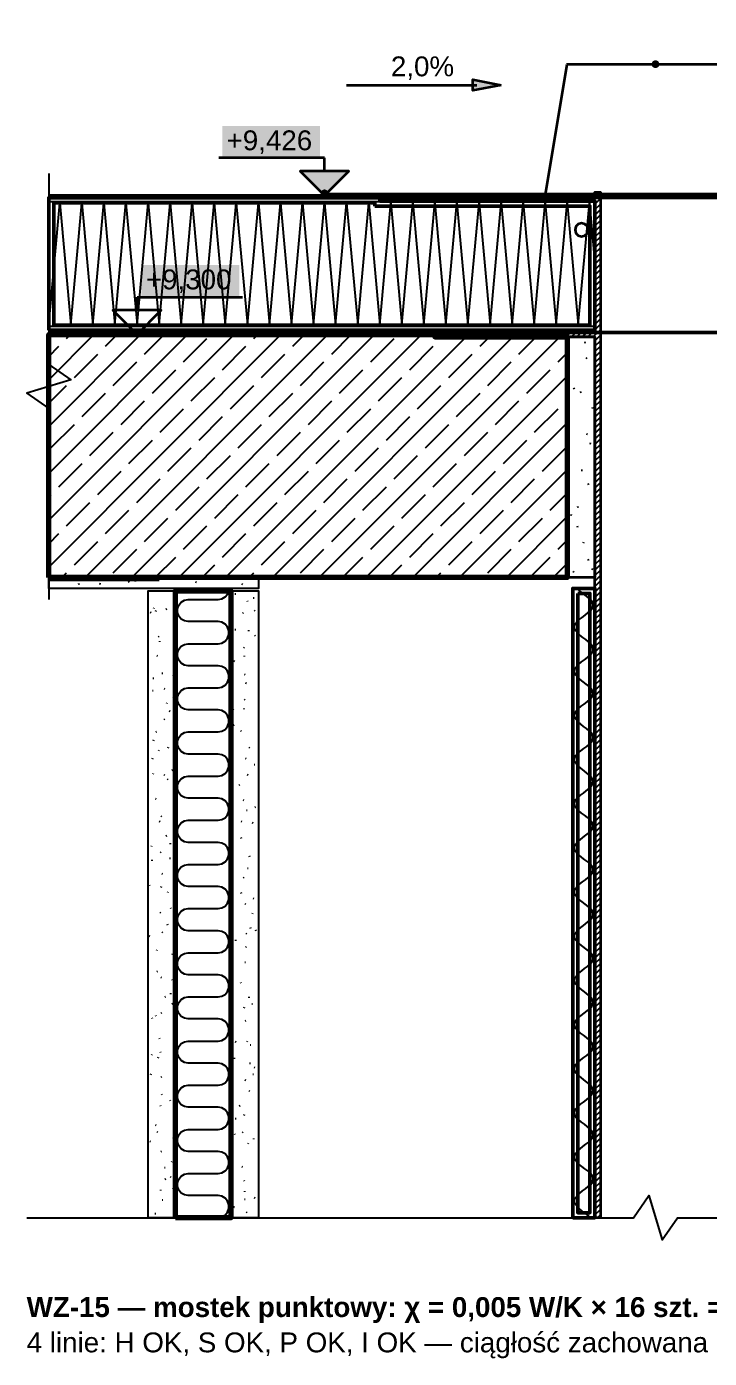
# Model space of a CAD drawing. Header units: metres. Extents: x -0.8 to 45.3, y -0.9 to 0.6.
# Drawn here: x 43.448 to 44.067, y -0.927 to 0.279 of the extents above; entities that cross this region are included whole.
import ezdxf

# ---------------------------------------------------------------- set-up
doc = ezdxf.new("R2010")
doc.units = ezdxf.units.M
doc.linetypes.add('KRESKOWA', pattern=[5.25, 4.2, -1.05])
for name, color, linetype, lineweight, true_color in [('A-DET-HYDRO', 5, 'Continuous', 50, 0x1565c0), ('A-DET-IZOL', 30, 'Continuous', 35, 0xef6c00), ('A-DET-PARO', 6, 'Continuous', 35, 0x7b1fa2), ('A-DET-SZCZEL', 1, 'KRESKOWA', 35, 0xd32f2f)]:
    doc.layers.add(name, color=color, linetype=linetype, lineweight=lineweight, true_color=true_color)
for name, color, linetype, lineweight in [('A-DET-OPIS', 2, 'Continuous', 25), ('A-DET-PRZERWA', 8, 'Continuous', 25), ('A-KRESKOWANIE', 8, 'Continuous', 18), ('A-MASKA', 7, 'Continuous', 18), ('A-OPISY', 2, 'Continuous', 25), ('A-RZEDNE', 1, 'Continuous', 25), ('A-SCIANY-IZOL', 4, 'Continuous', 35), ('A-SCIANY-KONSTR', 7, 'Continuous', 50), ('A-SCIANY-WYK', 8, 'Continuous', 18), ('A-SYMBOLE', 2, 'Continuous', 25), ('A-WARSTWY', 8, 'Continuous', 25), ('A-WIDOK', 7, 'Continuous', 25)]:
    doc.layers.add(name, color=color, linetype=linetype, lineweight=lineweight)
doc.styles.add('PL_ARIAL', font='arial.ttf')
doc.styles.add('PL_ARIAL_B', font='arialbd.ttf')

msp = doc.modelspace()

# ---------------------------------------------------------------- hatches: boundary and pattern name
at = {"layer": 'A-MASKA', "true_color": 0xffffff}
for points in [[(43.625, 0.159), (43.7138, 0.159), (43.7138, 0.189), (43.625, 0.189)], [(43.5518, 0.033), (43.6405, 0.033), (43.6405, 0.063), (43.5518, 0.063)]]:
    msp.add_hatch(color=7, dxfattribs=at).paths.add_polyline_path(points)
at = {"layer": 'A-OPISY', "true_color": 0x000000}
for points in [[(44.0213, 0.245), (44.0211, 0.2459), (44.0208, 0.2467), (44.0202, 0.2475), (44.0195, 0.248), (44.0187, 0.2484), (44.0178, 0.2485), (44.0168, 0.2484), (44.016, 0.248), (44.0153, 0.2475), (44.0147, 0.2467), (44.0144, 0.2459), (44.0143, 0.245), (44.0144, 0.2441), (44.0147, 0.2432), (44.0153, 0.2425), (44.016, 0.242), (44.0168, 0.2416), (44.0178, 0.2415), (44.0187, 0.2416), (44.0195, 0.242), (44.0202, 0.2425), (44.0208, 0.2432), (44.0211, 0.2441)], [(43.7213, 0.128), (43.7211, 0.1289), (43.7208, 0.1298), (43.7202, 0.1305), (43.7195, 0.131), (43.7187, 0.1314), (43.7178, 0.1315), (43.7168, 0.1314), (43.716, 0.131), (43.7153, 0.1305), (43.7147, 0.1298), (43.7144, 0.1289), (43.7143, 0.128), (43.7144, 0.1271), (43.7147, 0.1263), (43.7153, 0.1255), (43.716, 0.125), (43.7168, 0.1246), (43.7178, 0.1245), (43.7187, 0.1246), (43.7195, 0.125), (43.7202, 0.1255), (43.7208, 0.1263), (43.7211, 0.1271)]]:
    msp.add_hatch(color=7, dxfattribs=at).paths.add_polyline_path(points)
at = {"layer": 'A-RZEDNE', "true_color": 0x000000}
msp.add_hatch(color=7, dxfattribs=at).paths.add_polyline_path([(43.7178, 0.126), (43.7398, 0.148), (43.6958, 0.148)])
at = {"layer": 'A-SYMBOLE', "true_color": 0x000000}
msp.add_hatch(color=7, dxfattribs=at).paths.add_polyline_path([(43.8778, 0.226), (43.8522, 0.221), (43.8522, 0.231)])

# ---------------------------------------------------------------- linework, layer by layer
at = {"layer": 'A-DET-HYDRO', "linetype": 'Continuous', "lineweight": 70, "ltscale": 0.01, "true_color": 0x1565c0, "flags": 128}
for points in [[(43.4678, 0.125), (44.5678, 0.125)], [(43.4678, 0.125), (43.7678, 0.125), (43.9628, 0.125)]]:
    msp.add_lwpolyline(points, dxfattribs=at)
at = {"layer": 'A-DET-IZOL', "lineweight": 50, "ltscale": 0.01, "true_color": 0xef6c00}
for points in [[(43.7633, 0.1165), (43.9583, 0.1165), (43.9583, 0.0085), (43.4723, 0.0085), (43.4723, 0.1195), (43.7633, 0.1195)], [(43.9473, -0.2345), (43.9583, -0.2345), (43.9583, -0.7955), (43.9473, -0.7955)]]:
    msp.add_lwpolyline(points, close=True, dxfattribs=at)
at = {"layer": 'A-DET-PARO', "linetype": 'Continuous', "lineweight": 50, "ltscale": 0.01, "true_color": 0x7b1fa2, "flags": 128}
for points in [[(43.4678, 0.002), (44.5678, 0.002)], [(43.4678, 0.002), (43.8178, 0.002), (43.9628, 0.002)]]:
    msp.add_lwpolyline(points, dxfattribs=at)
at = {"layer": 'A-DET-PRZERWA', "lineweight": 25, "ltscale": 0.01, "true_color": 0x000000}
for points in [[(43.4678, 0.146), (43.4678, -0.027), (43.4878, -0.041), (43.4478, -0.053), (43.4678, -0.067), (43.4678, -0.24)], [(43.4478, -0.8), (43.9978, -0.8), (44.0118, -0.78), (44.0238, -0.82), (44.0378, -0.8), (44.5878, -0.8)]]:
    msp.add_lwpolyline(points, dxfattribs=at)
at = {"layer": 'A-DET-SZCZEL', "linetype": 'KRESKOWA', "lineweight": 50, "ltscale": 0.01, "true_color": 0xd32f2f, "flags": 128}
msp.add_lwpolyline([(43.4678, -0.222), (43.6578, -0.222)], dxfattribs=at)
at = {"layer": 'A-KRESKOWANIE', "lineweight": 25, "ltscale": 0.01}
for points in [[(43.7678, 0.1212), (43.7715, 0.125)], [(43.7725, 0.121), (43.7765, 0.125)], [(43.7774, 0.121), (43.7814, 0.125)], [(43.7824, 0.121), (43.7864, 0.125)], [(43.7873, 0.121), (43.7913, 0.125)], [(43.7923, 0.121), (43.7963, 0.125)], [(43.7972, 0.121), (43.8012, 0.125)], [(43.8022, 0.121), (43.8062, 0.125)], [(43.8071, 0.121), (43.8111, 0.125)], [(43.8121, 0.121), (43.8161, 0.125)], [(43.817, 0.121), (43.821, 0.125)], [(43.822, 0.121), (43.826, 0.125)], [(43.8269, 0.121), (43.8309, 0.125)], [(43.8319, 0.121), (43.8359, 0.125)], [(43.8368, 0.121), (43.8408, 0.125)], [(43.8418, 0.121), (43.8458, 0.125)], [(43.8467, 0.121), (43.8507, 0.125)], [(43.8517, 0.121), (43.8557, 0.125)], [(43.8566, 0.121), (43.8606, 0.125)], [(43.8616, 0.121), (43.8656, 0.125)], [(43.8665, 0.121), (43.8705, 0.125)], [(43.8715, 0.121), (43.8755, 0.125)], [(43.8764, 0.121), (43.8804, 0.125)], [(43.8814, 0.121), (43.8854, 0.125)], [(43.8863, 0.121), (43.8903, 0.125)], [(43.8913, 0.121), (43.8953, 0.125)], [(43.8962, 0.121), (43.9002, 0.125)], [(43.9012, 0.121), (43.9052, 0.125)], [(43.9061, 0.121), (43.9101, 0.125)], [(43.9111, 0.121), (43.9151, 0.125)], [(43.916, 0.121), (43.92, 0.125)], [(43.921, 0.121), (43.925, 0.125)], [(43.9259, 0.121), (43.9299, 0.125)], [(43.9309, 0.121), (43.9349, 0.125)], [(43.9358, 0.121), (43.9398, 0.125)], [(43.9408, 0.121), (43.9448, 0.125)], [(43.9457, 0.121), (43.9497, 0.125)], [(43.9507, 0.121), (43.9547, 0.125)], [(43.9556, 0.121), (43.9596, 0.125)], [(43.9606, 0.121), (43.9628, 0.1232)], [(43.9628, 0.1281), (43.9636, 0.129)], [(43.9628, 0.1232), (43.9678, 0.1282)], [(43.9628, 0.1182), (43.9678, 0.1232)], [(43.4678, 0.1205), (43.9628, 0.1205)], [(43.4678, 0.009), (43.4778, 0.119), (43.4878, 0.009), (43.4978, 0.119), (43.5078, 0.009), (43.5178, 0.119), (43.5278, 0.009), (43.5378, 0.119), (43.5478, 0.009), (43.5578, 0.119), (43.5678, 0.009), (43.5778, 0.119), (43.5878, 0.009), (43.5978, 0.119), (43.6078, 0.009), (43.6178, 0.119), (43.6278, 0.009), (43.6378, 0.119), (43.6478, 0.009), (43.6578, 0.119), (43.6678, 0.009), (43.6778, 0.119), (43.6878, 0.009), (43.6978, 0.119), (43.7078, 0.009), (43.7178, 0.119), (43.7278, 0.009), (43.7378, 0.119), (43.7478, 0.009), (43.7578, 0.119), (43.7678, 0.009), (43.7778, 0.119), (43.7878, 0.009), (43.7978, 0.119), (43.8078, 0.009), (43.8178, 0.119), (43.8278, 0.009), (43.8378, 0.119), (43.8478, 0.009), (43.8578, 0.119), (43.8678, 0.009), (43.8778, 0.119), (43.8878, 0.009), (43.8978, 0.119), (43.9078, 0.009), (43.9178, 0.119), (43.9278, 0.009), (43.9378, 0.119), (43.9478, 0.009), (43.9578, 0.119), (43.9628, 0.064)], [(43.9628, 0.1133), (43.9678, 0.1183)], [(43.9628, 0.1083), (43.9678, 0.1133)], [(43.9628, 0.1034), (43.9678, 0.1084)], [(43.9628, 0.0984), (43.9678, 0.1034)], [(43.9628, 0.0935), (43.9678, 0.0985)], [(43.9628, 0.0885), (43.9678, 0.0935)], [(43.9628, 0.0836), (43.9678, 0.0886)], [(43.9628, 0.0786), (43.9678, 0.0836)], [(43.9628, 0.0737), (43.9678, 0.0787)], [(43.9628, 0.0687), (43.9678, 0.0737)], [(43.9628, 0.0638), (43.9678, 0.0688)], [(43.9628, 0.0588), (43.9678, 0.0638)], [(43.9628, 0.0539), (43.9678, 0.0589)], [(43.9628, 0.0489), (43.9678, 0.0539)], [(43.9628, 0.044), (43.9678, 0.049)], [(43.9628, 0.039), (43.9678, 0.044)], [(43.9628, 0.0341), (43.9678, 0.0391)], [(43.9628, 0.0291), (43.9678, 0.0341)], [(43.9628, 0.0242), (43.9678, 0.0292)], [(43.9628, 0.0192), (43.9678, 0.0242)], [(43.9628, 0.0143), (43.9678, 0.0193)], [(43.9628, 0.0093), (43.9678, 0.0143)], [(43.4678, 0.0075), (43.9628, 0.0075)], [(43.4678, -0.2106), (43.6783, 0)], [(43.4678, -0.1682), (43.6359, 0)], [(43.4678, -0.1257), (43.5935, 0)], [(43.4678, -0.0833), (43.5511, 0)], [(43.4678, -0.0409), (43.5086, 0)], [(43.4839, -0.0035), (43.4874, 0)], [(43.5008, -0.22), (43.7208, 0)], [(43.5192, -0.0106), (43.5299, 0)], [(43.5432, -0.22), (43.7632, 0)], [(43.5546, -0.0177), (43.5723, 0)], [(43.5856, -0.22), (43.8056, 0)], [(43.6536, -0.0035), (43.6571, 0)], [(43.6889, -0.0106), (43.6996, 0)], [(43.7243, -0.0177), (43.742, 0)], [(43.8178, -0.002), (43.8218, 0.002)], [(43.8227, -0.002), (43.8267, 0.002)], [(43.8277, -0.002), (43.8317, 0.002)], [(43.8326, -0.002), (43.8366, 0.002)], [(43.8376, -0.002), (43.8416, 0.002)], [(43.8425, -0.002), (43.8465, 0.002)], [(43.8475, -0.002), (43.8515, 0.002)], [(43.8524, -0.002), (43.8564, 0.002)], [(43.8574, -0.002), (43.8614, 0.002)], [(43.8623, -0.002), (43.8663, 0.002)], [(43.8673, -0.002), (43.8713, 0.002)], [(43.8722, -0.002), (43.8762, 0.002)], [(43.8772, -0.002), (43.8812, 0.002)], [(43.8821, -0.002), (43.8861, 0.002)], [(43.8871, -0.002), (43.8911, 0.002)], [(43.892, -0.002), (43.896, 0.002)], [(43.897, -0.002), (43.901, 0.002)], [(43.9019, -0.002), (43.9059, 0.002)], [(43.9069, -0.002), (43.9109, 0.002)], [(43.9118, -0.002), (43.9158, 0.002)], [(43.9168, -0.002), (43.9208, 0.002)], [(43.9217, -0.002), (43.9257, 0.002)], [(43.9267, -0.002), (43.9307, 0.002)], [(43.9316, -0.002), (43.9356, 0.002)], [(43.9366, -0.002), (43.9406, 0.002)], [(43.9415, -0.002), (43.9455, 0.002)], [(43.9465, -0.002), (43.9505, 0.002)], [(43.9514, -0.002), (43.9554, 0.002)], [(43.9564, -0.002), (43.9604, 0.002)], [(43.9613, -0.002), (43.9653, 0.002)], [(43.9628, 0.0044), (43.9678, 0.0094)], [(43.9653, 0.002), (43.9678, 0.0044)], [(43.4678, -0.0197), (43.4768, -0.0106)], [(43.59, -0.0247), (43.6112, -0.0035)], [(43.6253, -0.0318), (43.6465, -0.0106)], [(43.628, -0.22), (43.846, -0.002)], [(43.6705, -0.22), (43.8885, -0.002)], [(43.7129, -0.22), (43.9309, -0.002)], [(43.7597, -0.0247), (43.7809, -0.0035)], [(43.795, -0.0318), (43.8162, -0.0106)], [(43.8233, -0.0035), (43.8248, -0.002)], [(43.8587, -0.0106), (43.8673, -0.002)], [(43.894, -0.0177), (43.9097, -0.002)], [(43.9534, -0.0072), (43.9545, -0.0067)], [(43.9628, -0.0055), (43.9663, -0.002)], [(43.9628, -0.0105), (43.9678, -0.0055)], [(43.9628, -0.0154), (43.9678, -0.0104)], [(43.9663, -0.002), (43.9678, -0.0005)], [(43.491, -0.0389), (43.5122, -0.0177)], [(43.6607, -0.0389), (43.6819, -0.0177)], [(43.8304, -0.0389), (43.8516, -0.0177)], [(43.9294, -0.0247), (43.9378, -0.0164)], [(43.955, -0.0217), (43.9557, -0.0208)], [(43.9628, -0.0204), (43.9678, -0.0154)], [(43.9628, -0.0253), (43.9678, -0.0203)], [(43.5263, -0.046), (43.5475, -0.0247)], [(43.5617, -0.053), (43.5829, -0.0318)], [(43.696, -0.046), (43.7172, -0.0247)], [(43.7314, -0.053), (43.7526, -0.0318)], [(43.8657, -0.046), (43.8869, -0.0247)], [(43.9011, -0.053), (43.9223, -0.0318)], [(43.9628, -0.0303), (43.9678, -0.0253)], [(43.9628, -0.0352), (43.9678, -0.0302)], [(43.9628, -0.0402), (43.9678, -0.0352)], [(43.4678, -0.0621), (43.4839, -0.046)], [(43.597, -0.0601), (43.6182, -0.0389)], [(43.6324, -0.0672), (43.6536, -0.046)], [(43.7553, -0.22), (43.9378, -0.0376)], [(43.7667, -0.0601), (43.7879, -0.0389)], [(43.8021, -0.0672), (43.8233, -0.046)], [(43.9628, -0.0451), (43.9678, -0.0401)], [(43.9628, -0.0501), (43.9678, -0.0451)], [(43.498, -0.0742), (43.5192, -0.053)], [(43.5334, -0.0813), (43.5546, -0.0601)], [(43.6677, -0.0742), (43.6889, -0.053)], [(43.7031, -0.0813), (43.7243, -0.0601)], [(43.8374, -0.0742), (43.8587, -0.053)], [(43.8728, -0.0813), (43.894, -0.0601)], [(43.9364, -0.0601), (43.9378, -0.0588)], [(43.9442, -0.0494), (43.9437, -0.0483)], [(43.9494, -0.0521), (43.9506, -0.0518)], [(43.9628, -0.055), (43.9678, -0.05)], [(43.9628, -0.0599), (43.9678, -0.0549)], [(43.9628, -0.0649), (43.9678, -0.0599)], [(43.5687, -0.0884), (43.59, -0.0672)], [(43.7384, -0.0884), (43.7597, -0.0672)], [(43.9082, -0.0884), (43.9294, -0.0672)], [(43.9609, -0.0673), (43.9606, -0.0661)], [(43.9628, -0.0698), (43.9678, -0.0648)], [(43.9628, -0.0748), (43.9678, -0.0698)], [(43.4697, -0.1025), (43.491, -0.0813)], [(43.6041, -0.0955), (43.6253, -0.0742)], [(43.6395, -0.1025), (43.6607, -0.0813)], [(43.7738, -0.0955), (43.795, -0.0742)], [(43.7978, -0.22), (43.9378, -0.08)], [(43.8092, -0.1025), (43.8304, -0.0813)], [(43.9628, -0.0797), (43.9678, -0.0747)], [(43.9628, -0.0847), (43.9678, -0.0797)], [(43.5051, -0.1096), (43.5263, -0.0884)], [(43.5405, -0.1167), (43.5617, -0.0955)], [(43.6748, -0.1096), (43.696, -0.0884)], [(43.7102, -0.1167), (43.7314, -0.0955)], [(43.8445, -0.1096), (43.8657, -0.0884)], [(43.8799, -0.1167), (43.9011, -0.0955)], [(43.9562, -0.0906), (43.9551, -0.0901)], [(43.9628, -0.0896), (43.9678, -0.0846)], [(43.9628, -0.0946), (43.9678, -0.0896)], [(43.9628, -0.0995), (43.9678, -0.0945)], [(43.5758, -0.1237), (43.597, -0.1025)], [(43.7455, -0.1237), (43.7667, -0.1025)], [(43.9152, -0.1237), (43.9364, -0.1025)], [(43.9593, -0.099), (43.9581, -0.0986)], [(43.9628, -0.1045), (43.9678, -0.0995)], [(43.9628, -0.1094), (43.9678, -0.1044)], [(43.4768, -0.1379), (43.498, -0.1167)], [(43.6112, -0.1308), (43.6324, -0.1096)], [(43.6465, -0.1379), (43.6677, -0.1167)], [(43.7809, -0.1308), (43.8021, -0.1096)], [(43.8162, -0.1379), (43.8374, -0.1167)], [(43.9628, -0.1144), (43.9678, -0.1094)], [(43.9628, -0.1193), (43.9678, -0.1143)], [(43.9628, -0.1243), (43.9678, -0.1193)], [(43.5122, -0.145), (43.5334, -0.1237)], [(43.5475, -0.152), (43.5687, -0.1308)], [(43.6819, -0.145), (43.7031, -0.1237)], [(43.7172, -0.152), (43.7384, -0.1308)], [(43.8402, -0.22), (43.9378, -0.1224)], [(43.8516, -0.145), (43.8728, -0.1237)], [(43.8869, -0.152), (43.9082, -0.1308)], [(43.9515, -0.123), (43.9503, -0.123)], [(43.9628, -0.1292), (43.9678, -0.1242)], [(43.9628, -0.1342), (43.9678, -0.1292)], [(43.5829, -0.1591), (43.6041, -0.1379)], [(43.7526, -0.1591), (43.7738, -0.1379)], [(43.9223, -0.1591), (43.9378, -0.1436)], [(43.9572, -0.136), (43.9566, -0.1349)], [(43.9628, -0.1391), (43.9678, -0.1341)], [(43.9628, -0.1441), (43.9678, -0.1391)], [(43.9628, -0.149), (43.9678, -0.144)], [(43.4678, -0.1469), (43.4697, -0.145)], [(43.4839, -0.1732), (43.5051, -0.152)], [(43.6182, -0.1662), (43.6395, -0.145)], [(43.6536, -0.1732), (43.6748, -0.152)], [(43.7879, -0.1662), (43.8092, -0.145)], [(43.8233, -0.1732), (43.8445, -0.152)], [(43.9477, -0.1569), (43.9475, -0.1558)], [(43.9628, -0.154), (43.9678, -0.149)], [(43.9628, -0.1589), (43.9678, -0.1539)], [(43.5192, -0.1803), (43.5405, -0.1591)], [(43.5546, -0.1874), (43.5758, -0.1662)], [(43.6889, -0.1803), (43.7102, -0.1591)], [(43.7243, -0.1874), (43.7455, -0.1662)], [(43.8587, -0.1803), (43.8799, -0.1591)], [(43.8826, -0.22), (43.9378, -0.1649)], [(43.894, -0.1874), (43.9152, -0.1662)], [(43.9412, -0.1638), (43.9416, -0.1626)], [(43.9628, -0.1639), (43.9678, -0.1589)], [(43.9628, -0.1688), (43.9678, -0.1638)], [(43.9628, -0.1738), (43.9678, -0.1688)], [(43.4678, -0.1894), (43.4768, -0.1803)], [(43.59, -0.1945), (43.6112, -0.1732)], [(43.6253, -0.2015), (43.6465, -0.1803)], [(43.7597, -0.1945), (43.7809, -0.1732)], [(43.795, -0.2015), (43.8162, -0.1803)], [(43.9473, -0.1746), (43.9471, -0.1734)], [(43.9628, -0.1787), (43.9678, -0.1737)], [(43.9628, -0.1837), (43.9678, -0.1787)], [(43.491, -0.2086), (43.5122, -0.1874)], [(43.6607, -0.2086), (43.6819, -0.1874)], [(43.8304, -0.2086), (43.8516, -0.1874)], [(43.9294, -0.1945), (43.9378, -0.1861)], [(43.9524, -0.189), (43.9529, -0.1879)], [(43.9628, -0.1886), (43.9678, -0.1836)], [(43.9628, -0.1936), (43.9678, -0.1886)], [(43.5263, -0.2157), (43.5475, -0.1945)], [(43.5644, -0.22), (43.5829, -0.2015)], [(43.696, -0.2157), (43.7172, -0.1945)], [(43.7341, -0.22), (43.7526, -0.2015)], [(43.8657, -0.2157), (43.8869, -0.1945)], [(43.9038, -0.22), (43.9223, -0.2015)], [(43.9572, -0.2045), (43.9567, -0.2034)], [(43.9628, -0.1985), (43.9678, -0.1935)], [(43.9628, -0.2035), (43.9678, -0.1985)], [(43.9628, -0.2084), (43.9678, -0.2034)], [(43.4796, -0.22), (43.4839, -0.2157)], [(43.6068, -0.22), (43.6182, -0.2086)], [(43.6493, -0.22), (43.6536, -0.2157)], [(43.7765, -0.22), (43.7879, -0.2086)], [(43.819, -0.22), (43.8233, -0.2157)], [(43.925, -0.22), (43.9378, -0.2073)], [(43.9438, -0.2154), (43.943, -0.2146)], [(43.9611, -0.2129), (43.9599, -0.2125)], [(43.9628, -0.2134), (43.9678, -0.2084)], [(43.9628, -0.2183), (43.9678, -0.2133)], [(43.4954, -0.2266), (43.4951, -0.2255)], [(43.515, -0.2262), (43.5138, -0.2258)], [(43.5408, -0.2246), (43.54, -0.2238)], [(43.5459, -0.2231), (43.547, -0.2228)], [(43.6018, -0.2247), (43.6007, -0.2242)], [(43.6436, -0.2263), (43.6427, -0.2257)], [(43.9628, -0.2233), (43.9678, -0.2183)], [(43.9628, -0.2282), (43.9678, -0.2232)], [(43.9628, -0.2332), (43.9678, -0.2282)], [(43.6213, -0.8), (43.6247, -0.7994), (43.6277, -0.7977), (43.6299, -0.795), (43.6311, -0.7917), (43.6311, -0.7883), (43.6299, -0.785), (43.6277, -0.7823), (43.6247, -0.7806), (43.6213, -0.78), (43.5943, -0.78), (43.5908, -0.7794), (43.5878, -0.7777), (43.5856, -0.775), (43.5844, -0.7717), (43.5844, -0.7683), (43.5856, -0.765), (43.5878, -0.7623), (43.5908, -0.7606), (43.5943, -0.76), (43.6213, -0.76), (43.6247, -0.7594), (43.6277, -0.7577), (43.6299, -0.755), (43.6311, -0.7517), (43.6311, -0.7483), (43.6299, -0.745), (43.6277, -0.7423), (43.6247, -0.7406), (43.6213, -0.74), (43.5943, -0.74), (43.5908, -0.7394), (43.5878, -0.7377), (43.5856, -0.735), (43.5844, -0.7317), (43.5844, -0.7283), (43.5856, -0.725), (43.5878, -0.7223), (43.5908, -0.7206), (43.5943, -0.72), (43.5943, -0.72), (43.6213, -0.72), (43.6247, -0.7194), (43.6277, -0.7177), (43.6299, -0.715), (43.6311, -0.7117), (43.6311, -0.7083), (43.6299, -0.705), (43.6277, -0.7023), (43.6247, -0.7006), (43.6213, -0.7), (43.5943, -0.7), (43.5908, -0.6994), (43.5878, -0.6977), (43.5856, -0.695), (43.5844, -0.6917), (43.5844, -0.6883), (43.5856, -0.685), (43.5878, -0.6823), (43.5908, -0.6806), (43.5943, -0.68), (43.6213, -0.68), (43.6247, -0.6794), (43.6277, -0.6777), (43.6299, -0.675), (43.6311, -0.6717), (43.6311, -0.6683), (43.6299, -0.665), (43.6277, -0.6623), (43.6247, -0.6606), (43.6213, -0.66), (43.6213, -0.66), (43.5943, -0.66), (43.5908, -0.6594), (43.5878, -0.6577), (43.5856, -0.655), (43.5844, -0.6517), (43.5844, -0.6483), (43.5856, -0.645), (43.5878, -0.6423), (43.5908, -0.6406), (43.5943, -0.64), (43.6213, -0.64), (43.6247, -0.6394), (43.6277, -0.6377), (43.6299, -0.635), (43.6311, -0.6317), (43.6311, -0.6283), (43.6299, -0.625), (43.6277, -0.6223), (43.6247, -0.6206), (43.6213, -0.62), (43.5943, -0.62), (43.5908, -0.6194), (43.5878, -0.6177), (43.5856, -0.615), (43.5844, -0.6117), (43.5844, -0.6083), (43.5856, -0.605), (43.5878, -0.6023), (43.5908, -0.6006), (43.5943, -0.6), (43.6213, -0.6), (43.6247, -0.5994), (43.6277, -0.5977), (43.6299, -0.595), (43.6311, -0.5917), (43.6311, -0.5883), (43.6299, -0.585), (43.6277, -0.5823), (43.6247, -0.5806), (43.6213, -0.58), (43.5943, -0.58), (43.5908, -0.5794), (43.5878, -0.5777), (43.5856, -0.575), (43.5844, -0.5717), (43.5844, -0.5683), (43.5856, -0.565), (43.5878, -0.5623), (43.5908, -0.5606), (43.5943, -0.56), (43.6213, -0.56), (43.6247, -0.5594), (43.6277, -0.5577), (43.6299, -0.555), (43.6311, -0.5517), (43.6311, -0.5483), (43.6299, -0.545), (43.6277, -0.5423), (43.6247, -0.5406), (43.6213, -0.54), (43.5943, -0.54), (43.5908, -0.5394), (43.5878, -0.5377), (43.5856, -0.535), (43.5844, -0.5317), (43.5844, -0.5283), (43.5856, -0.525), (43.5878, -0.5223), (43.5908, -0.5206), (43.5943, -0.52), (43.6213, -0.52), (43.6247, -0.5194), (43.6277, -0.5177), (43.6299, -0.515), (43.6311, -0.5117), (43.6311, -0.5083), (43.6299, -0.505), (43.6277, -0.5023), (43.6247, -0.5006), (43.6213, -0.5), (43.5943, -0.5), (43.5908, -0.4994), (43.5878, -0.4977), (43.5856, -0.495), (43.5844, -0.4917), (43.5844, -0.4883), (43.5856, -0.485), (43.5878, -0.4823), (43.5908, -0.4806), (43.5943, -0.48), (43.6213, -0.48), (43.6247, -0.4794), (43.6277, -0.4777), (43.6299, -0.475), (43.6311, -0.4717), (43.6311, -0.4683), (43.6299, -0.465), (43.6277, -0.4623), (43.6247, -0.4606), (43.6213, -0.46), (43.5943, -0.46), (43.5908, -0.4594), (43.5878, -0.4577), (43.5856, -0.455), (43.5844, -0.4517), (43.5844, -0.4483), (43.5856, -0.445), (43.5878, -0.4423), (43.5908, -0.4406), (43.5943, -0.44), (43.6213, -0.44), (43.6247, -0.4394), (43.6277, -0.4377), (43.6299, -0.435), (43.6311, -0.4317), (43.6311, -0.4283), (43.6299, -0.425), (43.6277, -0.4223), (43.6247, -0.4206), (43.6213, -0.42), (43.5943, -0.42), (43.5908, -0.4194), (43.5878, -0.4177), (43.5856, -0.415), (43.5844, -0.4117), (43.5844, -0.4083), (43.5856, -0.405), (43.5878, -0.4023), (43.5908, -0.4006), (43.5943, -0.4), (43.5943, -0.4), (43.6213, -0.4), (43.6247, -0.3994), (43.6277, -0.3977), (43.6299, -0.395), (43.6311, -0.3917), (43.6311, -0.3883), (43.6299, -0.385), (43.6277, -0.3823), (43.6247, -0.3806), (43.6213, -0.38), (43.6213, -0.38), (43.5943, -0.38), (43.5908, -0.3794), (43.5878, -0.3777), (43.5856, -0.375), (43.5844, -0.3717), (43.5844, -0.3683), (43.5856, -0.365), (43.5878, -0.3623), (43.5908, -0.3606), (43.5943, -0.36), (43.5943, -0.36), (43.6213, -0.36), (43.6247, -0.3594), (43.6277, -0.3577), (43.6299, -0.355), (43.6311, -0.3517), (43.6311, -0.3483), (43.6299, -0.345), (43.6277, -0.3423), (43.6247, -0.3406), (43.6213, -0.34), (43.5943, -0.34), (43.5908, -0.3394), (43.5878, -0.3377), (43.5856, -0.335), (43.5844, -0.3317), (43.5844, -0.3283), (43.5856, -0.325), (43.5878, -0.3223), (43.5908, -0.3206), (43.5943, -0.32), (43.6213, -0.32), (43.6247, -0.3194), (43.6277, -0.3177), (43.6299, -0.315), (43.6311, -0.3117), (43.6311, -0.3083), (43.6299, -0.305), (43.6277, -0.3023), (43.6247, -0.3006), (43.6213, -0.3), (43.6213, -0.3), (43.5943, -0.3), (43.5908, -0.2994), (43.5878, -0.2977), (43.5856, -0.295), (43.5844, -0.2917), (43.5844, -0.2883), (43.5856, -0.285), (43.5878, -0.2823), (43.5908, -0.2806), (43.5943, -0.28), (43.5943, -0.28), (43.6213, -0.28), (43.6247, -0.2794), (43.6277, -0.2777), (43.6299, -0.275), (43.6311, -0.2717), (43.6311, -0.2683), (43.6299, -0.265), (43.6277, -0.2623), (43.6247, -0.2606), (43.6213, -0.26), (43.5943, -0.26), (43.5908, -0.2594), (43.5878, -0.2577), (43.5856, -0.255), (43.5844, -0.2517), (43.5844, -0.2483), (43.5856, -0.245), (43.5878, -0.2423), (43.5908, -0.2406), (43.5943, -0.24), (43.6213, -0.24), (43.6247, -0.2394), (43.6277, -0.2377), (43.6299, -0.235), (43.631, -0.232)], [(43.6366, -0.2348), (43.6374, -0.2348)], [(43.6482, -0.2419), (43.6481, -0.2411)], [(43.6539, -0.2389), (43.6532, -0.2387)], [(43.9588, -0.8), (43.9566, -0.798), (43.954, -0.796), (43.9514, -0.794), (43.9488, -0.7919), (43.9467, -0.7899), (43.9451, -0.7879), (43.9443, -0.7859), (43.9444, -0.7839), (43.9453, -0.7819), (43.9469, -0.7799), (43.9491, -0.7778), (43.9516, -0.7758), (43.9543, -0.7738), (43.9568, -0.7718), (43.959, -0.7698), (43.9605, -0.7678), (43.9612, -0.7658), (43.9611, -0.7637), (43.9602, -0.7617), (43.9585, -0.7597), (43.9563, -0.7577), (43.9537, -0.7557), (43.951, -0.7537), (43.9485, -0.7517), (43.9464, -0.7496), (43.945, -0.7476), (43.9443, -0.7456), (43.9445, -0.7436), (43.9454, -0.7416), (43.9472, -0.7396), (43.9494, -0.7376), (43.952, -0.7355), (43.9547, -0.7335), (43.9572, -0.7315), (43.9592, -0.7295), (43.9606, -0.7275), (43.9612, -0.7255), (43.961, -0.7235), (43.96, -0.7214), (43.9582, -0.7194), (43.9559, -0.7174), (43.9533, -0.7154), (43.9506, -0.7134), (43.9482, -0.7114), (43.9462, -0.7094), (43.9448, -0.7073), (43.9443, -0.7053), (43.9445, -0.7033), (43.9456, -0.7013), (43.9474, -0.6993), (43.9498, -0.6973), (43.9524, -0.6953), (43.9551, -0.6933), (43.9575, -0.6912), (43.9595, -0.6892), (43.9607, -0.6872), (43.9613, -0.6852), (43.9609, -0.6832), (43.9598, -0.6812), (43.9579, -0.6792), (43.9556, -0.6771), (43.9529, -0.6751), (43.9503, -0.6731), (43.9479, -0.6711), (43.9459, -0.6691), (43.9447, -0.6671), (43.9443, -0.6651), (43.9447, -0.663), (43.9459, -0.661), (43.9477, -0.659), (43.9501, -0.657), (43.9528, -0.655), (43.9554, -0.653), (43.9578, -0.651), (43.9597, -0.6489), (43.9609, -0.6469), (43.9613, -0.6449), (43.9608, -0.6429), (43.9595, -0.6409), (43.9576, -0.6389), (43.9552, -0.6369), (43.9525, -0.6348), (43.9499, -0.6328), (43.9476, -0.6308), (43.9457, -0.6288), (43.9446, -0.6268), (43.9443, -0.6248), (43.9448, -0.6228), (43.9461, -0.6207), (43.9481, -0.6187), (43.9505, -0.6167), (43.9532, -0.6147), (43.9558, -0.6127), (43.9581, -0.6107), (43.9599, -0.6087), (43.961, -0.6066), (43.9612, -0.6046), (43.9607, -0.6026), (43.9593, -0.6006), (43.9573, -0.5986), (43.9548, -0.5966), (43.9522, -0.5946), (43.9496, -0.5925), (43.9473, -0.5905), (43.9455, -0.5885), (43.9445, -0.5865), (43.9443, -0.5845), (43.9449, -0.5825), (43.9463, -0.5805), (43.9484, -0.5784), (43.9509, -0.5764), (43.9535, -0.5744), (43.9561, -0.5724), (43.9584, -0.5704), (43.9601, -0.5684), (43.9611, -0.5664), (43.9612, -0.5643), (43.9605, -0.5623), (43.9591, -0.5603), (43.957, -0.5583), (43.9545, -0.5563), (43.9518, -0.5543), (43.9492, -0.5523), (43.947, -0.5502), (43.9453, -0.5482), (43.9444, -0.5462), (43.9443, -0.5442), (43.9451, -0.5422), (43.9466, -0.5402), (43.9487, -0.5382), (43.9512, -0.5361), (43.9539, -0.5341), (43.9565, -0.5321), (43.9587, -0.5301), (43.9603, -0.5281), (43.9611, -0.5261), (43.9612, -0.5241), (43.9604, -0.522), (43.9588, -0.52), (43.9566, -0.518), (43.9541, -0.516), (43.9514, -0.514), (43.9489, -0.512), (43.9467, -0.51), (43.9452, -0.508), (43.9443, -0.5059), (43.9444, -0.5039), (43.9452, -0.5019), (43.9468, -0.4999), (43.949, -0.4979), (43.9516, -0.4959), (43.9543, -0.4939), (43.9568, -0.4918), (43.9589, -0.4898), (43.9604, -0.4878), (43.9612, -0.4858), (43.9611, -0.4838), (43.9602, -0.4818), (43.9585, -0.4798), (43.9563, -0.4777), (43.9537, -0.4757), (43.951, -0.4737), (43.9485, -0.4717), (43.9465, -0.4697), (43.945, -0.4677), (43.9443, -0.4657), (43.9444, -0.4636), (43.9454, -0.4616), (43.9471, -0.4596), (43.9494, -0.4576), (43.952, -0.4556), (43.9546, -0.4536), (43.9571, -0.4516), (43.9592, -0.4495), (43.9606, -0.4475), (43.9612, -0.4455), (43.961, -0.4435), (43.96, -0.4415), (43.9582, -0.4395), (43.956, -0.4375), (43.9533, -0.4354), (43.9507, -0.4334), (43.9482, -0.4314), (43.9462, -0.4294), (43.9448, -0.4274), (43.9443, -0.4254), (43.9445, -0.4234), (43.9456, -0.4213), (43.9474, -0.4193), (43.9497, -0.4173), (43.9524, -0.4153), (43.955, -0.4133), (43.9575, -0.4113), (43.9594, -0.4093), (43.9607, -0.4072), (43.9612, -0.4052), (43.9609, -0.4032), (43.9598, -0.4012), (43.958, -0.3992), (43.9556, -0.3972), (43.953, -0.3952), (43.9503, -0.3931), (43.9479, -0.3911), (43.946, -0.3891), (43.9447, -0.3871), (43.9443, -0.3851), (43.9446, -0.3831), (43.9458, -0.3811), (43.9477, -0.379), (43.9501, -0.377), (43.9527, -0.375), (43.9554, -0.373), (43.9578, -0.371), (43.9597, -0.369), (43.9609, -0.367), (43.9613, -0.3649), (43.9608, -0.3629), (43.9596, -0.3609), (43.9576, -0.3589), (43.9552, -0.3569), (43.9526, -0.3549), (43.95, -0.3529), (43.9476, -0.3508), (43.9457, -0.3488), (43.9446, -0.3468), (43.9443, -0.3448), (43.9448, -0.3428), (43.9461, -0.3408), (43.948, -0.3388), (43.9504, -0.3367), (43.9531, -0.3347), (43.9557, -0.3327), (43.9581, -0.3307), (43.9599, -0.3287), (43.961, -0.3267), (43.9612, -0.3247), (43.9607, -0.3227), (43.9593, -0.3206), (43.9573, -0.3186), (43.9549, -0.3166), (43.9522, -0.3146), (43.9496, -0.3126), (43.9473, -0.3106), (43.9455, -0.3086), (43.9445, -0.3065), (43.9443, -0.3045), (43.9449, -0.3025), (43.9463, -0.3005), (43.9483, -0.2985), (43.9508, -0.2965), (43.9535, -0.2945), (43.9561, -0.2924), (43.9584, -0.2904), (43.9601, -0.2884), (43.9611, -0.2864), (43.9612, -0.2844), (43.9605, -0.2824), (43.9591, -0.2804), (43.957, -0.2783), (43.9545, -0.2763), (43.9518, -0.2743), (43.9493, -0.2723), (43.947, -0.2703), (43.9454, -0.2683), (43.9444, -0.2663), (43.9443, -0.2642), (43.945, -0.2622), (43.9465, -0.2602), (43.9487, -0.2582), (43.9512, -0.2562), (43.9539, -0.2542), (43.9564, -0.2522), (43.9586, -0.2501), (43.9602, -0.2481), (43.9611, -0.2461), (43.9612, -0.2441), (43.9604, -0.2421), (43.9588, -0.2401), (43.9567, -0.2381), (43.9541, -0.236), (43.9515, -0.234), (43.9489, -0.232), (43.9467, -0.23)], [(43.9628, -0.2381), (43.9678, -0.2331)], [(43.9628, -0.2431), (43.9678, -0.2381)], [(43.5605, -0.2521), (43.5597, -0.2519)], [(43.5632, -0.2482), (43.5634, -0.2475)], [(43.565, -0.2507), (43.5653, -0.2499)], [(43.574, -0.2488), (43.5747, -0.2484)], [(43.6438, -0.2525), (43.6442, -0.2518)], [(43.6548, -0.2505), (43.6544, -0.2498)], [(43.9628, -0.248), (43.9678, -0.243)], [(43.9628, -0.253), (43.9678, -0.248)], [(43.9628, -0.2579), (43.9678, -0.2529)], [(43.9628, -0.2629), (43.9678, -0.2579)], [(43.9628, -0.2678), (43.9678, -0.2628)], [(43.5673, -0.2738), (43.5678, -0.2732)], [(43.6366, -0.2672), (43.6374, -0.2671)], [(43.6492, -0.2686), (43.6491, -0.2678)], [(43.6553, -0.2731), (43.6547, -0.2725)], [(43.9628, -0.2728), (43.9678, -0.2678)], [(43.9628, -0.2777), (43.9678, -0.2727)], [(43.5685, -0.2784), (43.5684, -0.2776)], [(43.6445, -0.2838), (43.6451, -0.2833)], [(43.9628, -0.2827), (43.9678, -0.2777)], [(43.9628, -0.2876), (43.9678, -0.2826)], [(43.9628, -0.2926), (43.9678, -0.2876)], [(43.5664, -0.2914), (43.5657, -0.2911)], [(43.6364, -0.296), (43.6357, -0.2956)], [(43.6451, -0.2917), (43.6451, -0.2909)], [(43.9628, -0.2975), (43.9678, -0.2925)], [(43.9628, -0.3025), (43.9678, -0.2975)], [(43.5622, -0.3113), (43.563, -0.3111)], [(43.5711, -0.307), (43.5703, -0.307)], [(43.5804, -0.3091), (43.5812, -0.3088)], [(43.6459, -0.3083), (43.6453, -0.3079)], [(43.9628, -0.3074), (43.9678, -0.3024)], [(43.9628, -0.3124), (43.9678, -0.3074)], [(43.9628, -0.3173), (43.9678, -0.3123)], [(43.5624, -0.3228), (43.5617, -0.3226)], [(43.573, -0.3212), (43.5723, -0.3208)], [(43.647, -0.3161), (43.6462, -0.3157)], [(43.9628, -0.3223), (43.9678, -0.3173)], [(43.9628, -0.3272), (43.9678, -0.3222)], [(43.5749, -0.3343), (43.575, -0.3335)], [(43.5807, -0.3296), (43.5814, -0.3291)], [(43.6457, -0.3312), (43.6453, -0.3306)], [(43.9628, -0.3322), (43.9678, -0.3272)], [(43.9628, -0.3371), (43.9678, -0.3321)], [(43.9628, -0.3421), (43.9678, -0.3371)], [(43.5724, -0.3487), (43.573, -0.3481)], [(43.5778, -0.3414), (43.5771, -0.341)], [(43.6354, -0.3403), (43.6351, -0.3396)], [(43.6449, -0.3394), (43.6448, -0.3386)], [(43.9628, -0.347), (43.9678, -0.342)], [(43.9628, -0.352), (43.9678, -0.347)], [(43.5649, -0.3598), (43.5656, -0.3595)], [(43.635, -0.3537), (43.6358, -0.3535)], [(43.6426, -0.3597), (43.642, -0.3591)], [(43.9628, -0.3569), (43.9678, -0.3519)], [(43.9628, -0.3619), (43.9678, -0.3569)], [(43.9628, -0.3668), (43.9678, -0.3618)], [(43.5629, -0.368), (43.5632, -0.3672)], [(43.5759, -0.3747), (43.5762, -0.3739)], [(43.9628, -0.3718), (43.9678, -0.3668)], [(43.9628, -0.3767), (43.9678, -0.3717)], [(43.5618, -0.3845), (43.5622, -0.3838)], [(43.5675, -0.377), (43.5679, -0.3764)], [(43.6467, -0.3844), (43.6461, -0.3839)], [(43.65, -0.3748), (43.6495, -0.3741)], [(43.9628, -0.3817), (43.9678, -0.3767)], [(43.9628, -0.3866), (43.9678, -0.3816)], [(43.5623, -0.3982), (43.5629, -0.3976)], [(43.5794, -0.3947), (43.5801, -0.3944)], [(43.6539, -0.3896), (43.6547, -0.3895)], [(43.9628, -0.3916), (43.9678, -0.3866)], [(43.9628, -0.3965), (43.9678, -0.3915)], [(43.9628, -0.4015), (43.9678, -0.3965)], [(43.573, -0.3994), (43.5725, -0.3988)], [(43.5761, -0.4032), (43.5754, -0.4027)], [(43.6405, -0.4081), (43.6411, -0.4077)], [(43.6485, -0.399), (43.6477, -0.3987)], [(43.9628, -0.4064), (43.9678, -0.4014)], [(43.9628, -0.4114), (43.9678, -0.4064)], [(43.5653, -0.421), (43.5646, -0.4206)], [(43.6446, -0.4222), (43.6439, -0.4218)], [(43.9628, -0.4163), (43.9678, -0.4113)], [(43.9628, -0.4213), (43.9678, -0.4163)], [(43.9628, -0.4262), (43.9678, -0.4212)], [(43.6469, -0.4309), (43.6476, -0.4307)], [(43.6545, -0.4281), (43.6553, -0.4278)], [(43.9628, -0.4312), (43.9678, -0.4262)], [(43.9628, -0.4361), (43.9678, -0.4311)], [(43.5687, -0.4415), (43.568, -0.4412)], [(43.5702, -0.4369), (43.5697, -0.4363)], [(43.6428, -0.4413), (43.6421, -0.441)], [(43.6531, -0.4425), (43.6523, -0.4423)], [(43.9628, -0.4411), (43.9678, -0.4361)], [(43.9628, -0.446), (43.9678, -0.441)], [(43.9628, -0.451), (43.9678, -0.446)], [(43.574, -0.454), (43.5748, -0.4538)], [(43.6425, -0.4564), (43.6421, -0.4557)], [(43.9628, -0.4559), (43.9678, -0.4509)], [(43.9628, -0.4609), (43.9678, -0.4559)], [(43.5609, -0.4637), (43.5613, -0.463)], [(43.5691, -0.4691), (43.5696, -0.4685)], [(43.5783, -0.4615), (43.5783, -0.4607)], [(43.9628, -0.4658), (43.9678, -0.4608)], [(43.9628, -0.4708), (43.9678, -0.4658)], [(43.5615, -0.4767), (43.5614, -0.4759)], [(43.5782, -0.4745), (43.5774, -0.4745)], [(43.65, -0.473), (43.6499, -0.4723)], [(43.9628, -0.4757), (43.9678, -0.4707)], [(43.9628, -0.4807), (43.9678, -0.4757)], [(43.9628, -0.4856), (43.9678, -0.4806)], [(43.571, -0.4889), (43.5703, -0.4884)], [(43.6443, -0.4922), (43.6449, -0.4916)], [(43.6478, -0.4835), (43.6486, -0.4834)], [(43.9628, -0.4906), (43.9678, -0.4856)], [(43.9628, -0.4955), (43.9678, -0.4905)], [(43.5595, -0.4994), (43.5591, -0.4987)], [(43.5698, -0.5009), (43.57, -0.5001)], [(43.5756, -0.5054), (43.5759, -0.5047)], [(43.6425, -0.5062), (43.6421, -0.5055)], [(43.9628, -0.5005), (43.9678, -0.4955)], [(43.9628, -0.5054), (43.9678, -0.5004)], [(43.9628, -0.5104), (43.9678, -0.5054)], [(43.6465, -0.5162), (43.6459, -0.5156)], [(43.6538, -0.5111), (43.6531, -0.5107)], [(43.9628, -0.5153), (43.9678, -0.5103)], [(43.9628, -0.5203), (43.9678, -0.5153)], [(43.5694, -0.5242), (43.5688, -0.5236)], [(43.5788, -0.52), (43.5784, -0.5193)], [(43.6526, -0.5248), (43.6527, -0.524)], [(43.9628, -0.5252), (43.9678, -0.5202)], [(43.9628, -0.5302), (43.9678, -0.5252)], [(43.9628, -0.5351), (43.9678, -0.5301)], [(43.5712, -0.5419), (43.5707, -0.5413)], [(43.5757, -0.535), (43.5755, -0.5342)], [(43.6474, -0.5433), (43.6468, -0.5427)], [(43.6509, -0.5379), (43.6506, -0.5371)], [(43.6558, -0.54), (43.6556, -0.5393)], [(43.9628, -0.5401), (43.9678, -0.5351)], [(43.9628, -0.545), (43.9678, -0.54)], [(43.5594, -0.5454), (43.5586, -0.5451)], [(43.6373, -0.5492), (43.6374, -0.5484)], [(43.6465, -0.5548), (43.6471, -0.5543)], [(43.9628, -0.55), (43.9678, -0.545)], [(43.9628, -0.5549), (43.9678, -0.5499)], [(43.9628, -0.5599), (43.9678, -0.5549)], [(43.5658, -0.5581), (43.566, -0.5573)], [(43.5801, -0.5619), (43.5803, -0.5611)], [(43.6344, -0.5642), (43.6337, -0.5638)], [(43.9628, -0.5648), (43.9678, -0.5598)], [(43.9628, -0.5698), (43.9678, -0.5648)], [(43.5658, -0.5771), (43.5665, -0.5767)], [(43.6454, -0.5686), (43.6462, -0.5684)], [(43.9628, -0.5747), (43.9678, -0.5697)], [(43.9628, -0.5797), (43.9678, -0.5747)], [(43.5701, -0.5827), (43.5694, -0.5823)], [(43.58, -0.5848), (43.5796, -0.5841)], [(43.6422, -0.5876), (43.6419, -0.5868)], [(43.9628, -0.5846), (43.9678, -0.5796)], [(43.9628, -0.5896), (43.9678, -0.5846)], [(43.9628, -0.5945), (43.9678, -0.5895)], [(43.573, -0.5998), (43.5737, -0.5996)], [(43.5786, -0.5975), (43.5785, -0.5967)], [(43.6496, -0.6008), (43.6495, -0.6)], [(43.9628, -0.5995), (43.9678, -0.5945)], [(43.9628, -0.6044), (43.9678, -0.5994)], [(43.5696, -0.6146), (43.5703, -0.6142)], [(43.5794, -0.6064), (43.5802, -0.6061)], [(43.6448, -0.6101), (43.6452, -0.6094)], [(43.6526, -0.6066), (43.6518, -0.6065)], [(43.9628, -0.6094), (43.9678, -0.6044)], [(43.9628, -0.6143), (43.9678, -0.6093)], [(43.9628, -0.6193), (43.9678, -0.6143)], [(43.5618, -0.6197), (43.5615, -0.619)], [(43.5653, -0.6174), (43.5649, -0.6167)], [(43.6457, -0.6216), (43.6465, -0.6213)], [(43.9628, -0.6242), (43.9678, -0.6192)], [(43.9628, -0.6292), (43.9678, -0.6242)], [(43.5686, -0.638), (43.5682, -0.6373)], [(43.9628, -0.6341), (43.9678, -0.6291)], [(43.9628, -0.6391), (43.9678, -0.6341)], [(43.9628, -0.644), (43.9678, -0.639)], [(43.5694, -0.6505), (43.569, -0.6498)], [(43.6376, -0.641), (43.6369, -0.6407)], [(43.6476, -0.6408), (43.6479, -0.6401)], [(43.6503, -0.6434), (43.6511, -0.6433)], [(43.9628, -0.649), (43.9678, -0.644)], [(43.9628, -0.6539), (43.9678, -0.6489)], [(43.5611, -0.6527), (43.5616, -0.6521)], [(43.5671, -0.6555), (43.5672, -0.6547)], [(43.6362, -0.6561), (43.6361, -0.6553)], [(43.6498, -0.6601), (43.6506, -0.6601)], [(43.9628, -0.6589), (43.9678, -0.6539)], [(43.9628, -0.6638), (43.9678, -0.6588)], [(43.5603, -0.6705), (43.5607, -0.6698)], [(43.5696, -0.6727), (43.5702, -0.6722)], [(43.6463, -0.6758), (43.6456, -0.6754)], [(43.6527, -0.67), (43.6535, -0.67)], [(43.6547, -0.6643), (43.654, -0.6639)], [(43.9628, -0.6688), (43.9678, -0.6638)], [(43.9628, -0.6737), (43.9678, -0.6687)], [(43.9628, -0.6787), (43.9678, -0.6737)], [(43.6345, -0.6881), (43.6345, -0.6873)], [(43.65, -0.6857), (43.6494, -0.6852)], [(43.9628, -0.6836), (43.9678, -0.6786)], [(43.9628, -0.6886), (43.9678, -0.6836)], [(43.5695, -0.6991), (43.5692, -0.6984)], [(43.5706, -0.6888), (43.5704, -0.6881)], [(43.5783, -0.6941), (43.5779, -0.6934)], [(43.6404, -0.6986), (43.6412, -0.6983)], [(43.9628, -0.6935), (43.9678, -0.6885)], [(43.9628, -0.6985), (43.9678, -0.6935)], [(43.9628, -0.7034), (43.9678, -0.6984)], [(43.6368, -0.7101), (43.6376, -0.7101)], [(43.6449, -0.7073), (43.6453, -0.7065)], [(43.9628, -0.7084), (43.9678, -0.7034)], [(43.9628, -0.7133), (43.9678, -0.7083)], [(43.5653, -0.7166), (43.5646, -0.7163)], [(43.5667, -0.7227), (43.566, -0.7223)], [(43.6434, -0.7229), (43.644, -0.7223)], [(43.9628, -0.7183), (43.9678, -0.7133)], [(43.9628, -0.7232), (43.9678, -0.7182)], [(43.9628, -0.7282), (43.9678, -0.7232)], [(43.5599, -0.7314), (43.5593, -0.7309)], [(43.5803, -0.7283), (43.5811, -0.7281)], [(43.6343, -0.7338), (43.635, -0.7335)], [(43.6368, -0.7246), (43.6365, -0.7239)], [(43.6485, -0.7331), (43.649, -0.7325)], [(43.6536, -0.729), (43.6536, -0.7282)], [(43.9628, -0.7331), (43.9678, -0.7281)], [(43.9628, -0.7381), (43.9678, -0.7331)], [(43.5693, -0.74), (43.5701, -0.7398)], [(43.9628, -0.743), (43.9678, -0.738)], [(43.9628, -0.748), (43.9678, -0.743)], [(43.9628, -0.7529), (43.9678, -0.7479)], [(43.5726, -0.7546), (43.5733, -0.7544)], [(43.5795, -0.7498), (43.5798, -0.749)], [(43.6435, -0.7542), (43.6427, -0.7539)], [(43.9628, -0.7579), (43.9678, -0.7529)], [(43.9628, -0.7628), (43.9678, -0.7578)], [(43.5731, -0.7651), (43.5739, -0.7648)], [(43.5787, -0.7636), (43.5782, -0.763)], [(43.6452, -0.767), (43.6448, -0.7663)], [(43.9628, -0.7678), (43.9678, -0.7628)], [(43.9628, -0.7727), (43.9678, -0.7677)], [(43.5694, -0.7755), (43.5695, -0.7747)], [(43.5705, -0.7839), (43.5713, -0.7838)], [(43.5806, -0.7742), (43.5809, -0.7735)], [(43.6458, -0.7835), (43.6451, -0.7834)], [(43.6455, -0.7767), (43.6456, -0.7759)], [(43.6549, -0.7822), (43.6541, -0.782)], [(43.9628, -0.7777), (43.9678, -0.7727)], [(43.9628, -0.7826), (43.9678, -0.7776)], [(43.9628, -0.7876), (43.9678, -0.7826)], [(43.5806, -0.7949), (43.5814, -0.7947)], [(43.6362, -0.7908), (43.6354, -0.7906)], [(43.6477, -0.7955), (43.6471, -0.795)], [(43.9628, -0.7925), (43.9678, -0.7875)], [(43.9628, -0.7975), (43.9678, -0.7925)], [(43.5648, -0.7966), (43.5641, -0.7964)], [(43.5943, -0.8), (43.6213, -0.8)], [(43.9652, -0.8), (43.9678, -0.7974)]]:
    msp.add_lwpolyline(points, dxfattribs=at)
at = {"layer": 'A-OPISY', "lineweight": 18, "ltscale": 0.01}
for points in [[(44.0178, 0.245), (44.5978, 0.245), (44.6178, 0.2507), (44.6628, 0.279), (44.6778, 0.279)], [(43.7178, 0.128), (44.5978, 0.128), (44.6178, 0.1337), (44.6628, 0.1), (44.6778, 0.1)]]:
    msp.add_lwpolyline(points, dxfattribs=at)
at = {"layer": 'A-RZEDNE', "lineweight": 35, "ltscale": 0.01}
for points in [[(43.7178, 0.16), (43.622, 0.16)], [(43.7178, 0.148), (43.7178, 0.16)], [(43.7428, 0.126), (43.6878, 0.126)], [(43.5478, 0.022), (43.5478, 0.034)], [(43.5478, 0.034), (43.6435, 0.034)], [(43.5228, 0), (43.5778, 0)]]:
    msp.add_lwpolyline(points, dxfattribs=at)
for points in [[(43.7178, 0.126), (43.7398, 0.148), (43.6958, 0.148)], [(43.5478, 0), (43.5698, 0.022), (43.5258, 0.022)]]:
    msp.add_lwpolyline(points, close=True, dxfattribs=at)
at = {"layer": 'A-SCIANY-IZOL', "lineweight": 50, "ltscale": 0.01}
for points in [[(43.4678, 0.004), (43.4678, 0.004), (43.4678, 0.124), (43.4678, 0.124), (43.4678, 0.124), (43.7678, 0.124), (43.7678, 0.124), (43.7678, 0.124), (43.7678, 0.121), (43.7678, 0.121), (43.7678, 0.121), (43.7678, 0.121), (43.7678, 0.121), (43.7678, 0.121), (43.7678, 0.121), (43.7678, 0.121), (43.7678, 0.121), (43.7678, 0.121), (43.7678, 0.121), (43.7678, 0.121), (43.7678, 0.121), (43.7678, 0.121), (43.7678, 0.121), (43.7678, 0.121), (43.7678, 0.121), (43.9628, 0.121), (43.9628, 0.121), (43.9628, 0.121), (43.9628, 0.004), (43.9628, 0.004), (43.9628, 0.004), (43.4678, 0.004)], [(43.9428, -0.8), (43.9428, -0.8), (43.9428, -0.23), (43.9428, -0.23), (43.9428, -0.23), (43.9628, -0.23), (43.9628, -0.23), (43.9628, -0.23), (43.9628, -0.8), (43.9628, -0.8), (43.9628, -0.8), (43.9428, -0.8)]]:
    msp.add_lwpolyline(points, close=True, dxfattribs=at)
at = {"layer": 'A-SCIANY-KONSTR', "lineweight": 70, "ltscale": 0.01}
for points in [[(43.4678, -0.22), (43.4678, -0.22), (43.4678, 0), (43.4678, 0), (43.4678, 0), (43.8178, 0), (43.8178, 0), (43.8178, 0), (43.8178, -0.002), (43.8178, -0.002), (43.8178, -0.002), (43.8178, -0.002), (43.8178, -0.002), (43.8178, -0.002), (43.8178, -0.002), (43.8178, -0.002), (43.8178, -0.002), (43.8178, -0.002), (43.8178, -0.002), (43.8178, -0.002), (43.8178, -0.002), (43.8178, -0.002), (43.8178, -0.002), (43.8178, -0.002), (43.8178, -0.002), (43.9378, -0.002), (43.9378, -0.002), (43.9378, -0.002), (43.9378, -0.22), (43.9378, -0.22), (43.9378, -0.22), (43.4678, -0.22)], [(43.5828, -0.8), (43.5828, -0.8), (43.5828, -0.232), (43.5828, -0.232), (43.5828, -0.232), (43.6328, -0.232), (43.6328, -0.232), (43.6328, -0.232), (43.6328, -0.8), (43.6328, -0.8), (43.6328, -0.8), (43.5828, -0.8)]]:
    msp.add_lwpolyline(points, close=True, dxfattribs=at)
at = {"layer": 'A-SCIANY-WYK', "lineweight": 25, "ltscale": 0.01}
for points in [[(43.4678, -0.22), (43.4678, -0.22), (43.4678, -0.22), (43.6578, -0.22), (43.6578, -0.22), (43.6578, -0.22), (43.6578, -0.23), (43.6578, -0.23), (43.6578, -0.23), (43.4678, -0.23), (43.4678, -0.23), (43.4678, -0.23)], [(43.5578, -0.232), (43.5578, -0.232), (43.5578, -0.232), (43.5828, -0.232), (43.5828, -0.232), (43.5828, -0.232), (43.5828, -0.8), (43.5828, -0.8), (43.5828, -0.8), (43.5578, -0.8), (43.5578, -0.8), (43.5578, -0.8)], [(43.6328, -0.232), (43.6328, -0.232), (43.6328, -0.232), (43.6578, -0.232), (43.6578, -0.232), (43.6578, -0.232), (43.6578, -0.8), (43.6578, -0.8), (43.6578, -0.8), (43.6328, -0.8), (43.6328, -0.8), (43.6328, -0.8)]]:
    msp.add_lwpolyline(points, close=True, dxfattribs=at)
at = {"layer": 'A-SYMBOLE', "lineweight": 35, "ltscale": 0.01}
msp.add_lwpolyline([(43.8778, 0.226), (43.8522, 0.221), (43.8522, 0.231)], close=True, dxfattribs=at)
msp.add_lwpolyline([(43.7378, 0.226), (43.8558, 0.226)], dxfattribs=at)
at = {"layer": 'A-WARSTWY', "lineweight": 35, "ltscale": 0.01}
for points in [[(43.7678, 0.121), (43.7678, 0.121), (43.7678, 0.125), (43.7678, 0.125), (43.7678, 0.125), (43.9628, 0.125), (43.9628, 0.125), (43.9628, 0.125), (43.9628, 0.125), (43.9628, 0.125), (43.9628, 0.125), (43.9628, 0.125), (43.9628, 0.125), (43.9628, 0.125), (43.9628, 0.125), (43.9628, 0.125), (43.9628, 0.125), (43.9628, 0.125), (43.9628, 0.125), (43.9628, 0.125), (43.9628, 0.125), (43.9628, 0.125), (43.9628, 0.129), (43.9628, 0.129), (43.9628, 0.129), (43.9678, 0.129), (43.9678, 0.129), (43.9678, 0.129), (43.9678, -0.8), (43.9678, -0.8), (43.9678, -0.8), (43.9628, -0.8), (43.9628, -0.8), (43.9628, -0.8), (43.9628, -0.002), (43.9628, -0.002), (43.9628, -0.002), (43.9628, -0.002), (43.9628, -0.002), (43.9628, -0.002), (43.9628, -0.002), (43.9628, -0.002), (43.9628, -0.002), (43.9628, -0.002), (43.9628, -0.002), (43.9628, -0.002), (43.9628, -0.002), (43.9628, -0.002), (43.9628, -0.002), (43.9628, -0.002), (43.9628, -0.002), (43.8178, -0.002), (43.8178, -0.002), (43.8178, -0.002), (43.8178, 0.002), (43.8178, 0.002), (43.8178, 0.002), (43.9628, 0.002), (43.9628, 0.002), (43.9628, 0.002), (43.9628, 0.002), (43.9628, 0.002), (43.9628, 0.002), (43.9628, 0.002), (43.9628, 0.002), (43.9628, 0.002), (43.9628, 0.002), (43.9628, 0.002), (43.9628, 0.002), (43.9628, 0.002), (43.9628, 0.002), (43.9628, 0.002), (43.9628, 0.002), (43.9628, 0.002), (43.9628, 0.121), (43.9628, 0.121), (43.9628, 0.121), (43.9628, 0.121), (43.9628, 0.121), (43.9628, 0.121), (43.9628, 0.121), (43.9628, 0.121), (43.9628, 0.121), (43.9628, 0.121), (43.9628, 0.121), (43.9628, 0.121), (43.9628, 0.121), (43.9628, 0.121), (43.9628, 0.121), (43.9628, 0.121), (43.9628, 0.121), (43.7678, 0.121)], [(43.9378, -0.22), (43.9378, -0.22), (43.9378, -0.002), (43.9378, -0.002), (43.9378, -0.002), (43.9628, -0.002), (43.9628, -0.002), (43.9628, -0.002), (43.9628, -0.22), (43.9628, -0.22), (43.9628, -0.22), (43.9378, -0.22)]]:
    msp.add_lwpolyline(points, close=True, dxfattribs=at)
at = {"layer": 'A-WIDOK', "lineweight": 35, "ltscale": 0.01}
msp.add_lwpolyline([(43.9178, 0.125), (43.9378, 0.245), (44.0978, 0.245), (44.1178, 0.125)], dxfattribs=at)
msp.add_lwpolyline([(43.9568, 0.095), (43.956, 0.098), (43.9538, 0.1002), (43.9508, 0.101), (43.9478, 0.1002), (43.9456, 0.098), (43.9448, 0.095), (43.9456, 0.092), (43.9478, 0.0898), (43.9508, 0.089), (43.9538, 0.0898), (43.956, 0.092), (43.9568, 0.095)], close=True, dxfattribs=at)

# ---------------------------------------------------------------- texts
at = {"layer": 'A-DET-OPIS', "style": 'PL_ARIAL_B'}
msp.add_text('WZ-15 — mostek punktowy: χ = 0,005 W/K × 16 szt. = 0,08 W/K (fizyka.mostki.CHI_DOMYSLNE [NZW])', height=0.018, dxfattribs=at).set_placement((43.4478, -0.89))
at = {"layer": 'A-DET-OPIS', "true_color": 0x1a7f37, "style": 'PL_ARIAL'}
msp.add_text('4 linie: H OK, S OK, P OK, I OK — ciągłość zachowana', height=0.018, dxfattribs=at).set_placement((43.4478, -0.922))
at = {"layer": 'A-RZEDNE', "style": 'PL_ARIAL'}
for s, p in [('+9,426', (43.629, 0.167)), ('+9,300', (43.5558, 0.041))]:
    msp.add_text(s, height=0.018, dxfattribs=at).set_placement(p)
at = {"layer": 'A-SYMBOLE', "style": 'PL_ARIAL'}
msp.add_text('2,0%', height=0.018, dxfattribs=at).set_placement((43.7779, 0.234))

doc.saveas('drawing.dxf')
